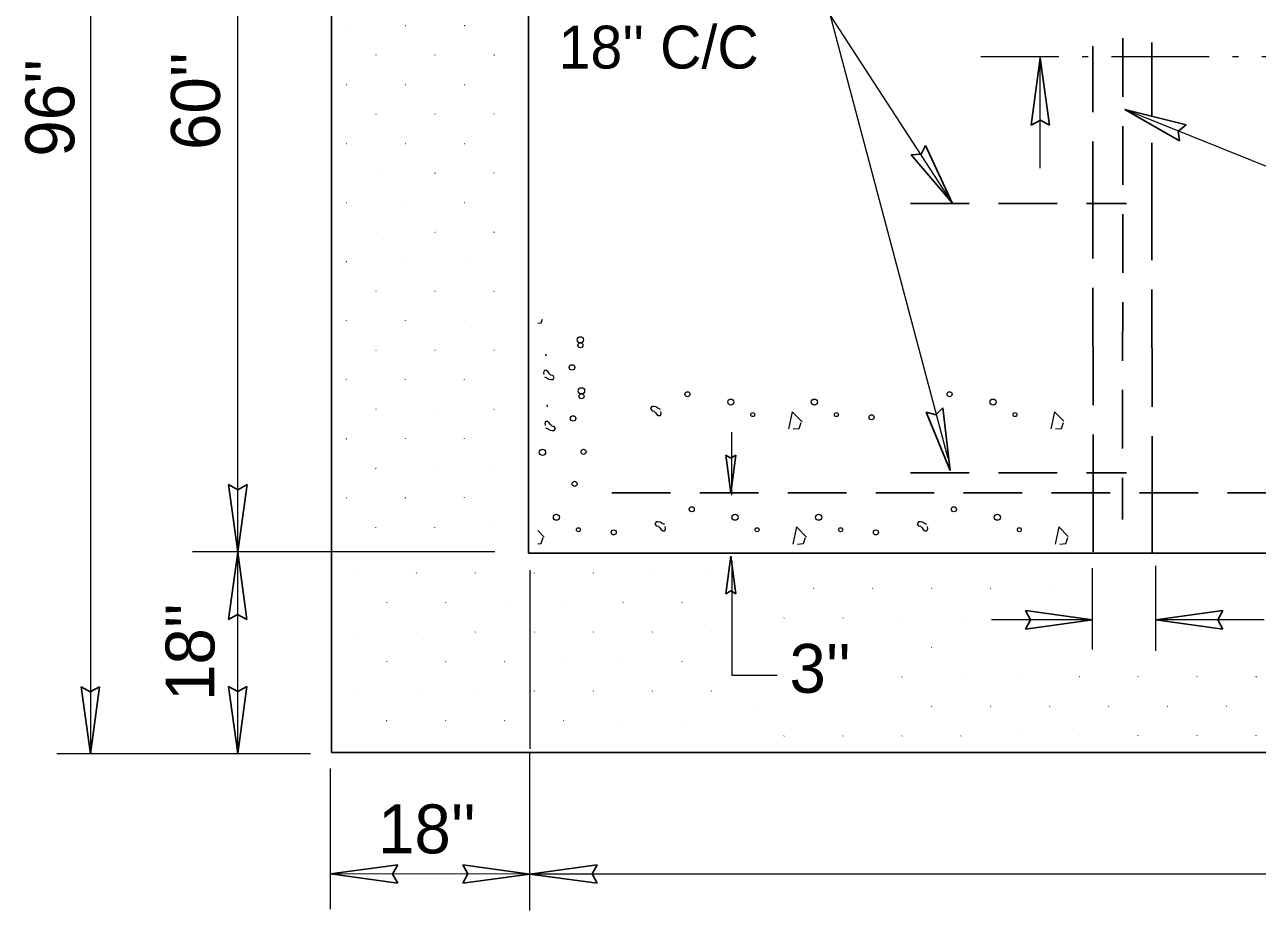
# Model space of a CAD drawing. Extents: x 303 to 714, y -130 to 165.
# Drawn here: x 486.61 to 519.42, y 63.59 to 87.15 of the extents above; entities that cross this region are included whole.
import ezdxf

# ---------------------------------------------------------------- set-up
doc = ezdxf.new("R2010")
doc.units = 0
doc.header["$LTSCALE"] = 0.52
for name, pattern in [('DOT_DASHED', [7.7, 5, -1.2, 0.3, -1.2]), ('LONG_DASHED', [7.5, 6, -1.5]), ('MEDIUM_DASHED', [4.5, 3, -1.5])]:
    doc.linetypes.add(name, pattern=pattern)
doc.layers.add('1', color=7, linetype='Continuous', lineweight=13)
doc.layers.add('10', color=7, linetype='Continuous')
doc.layers.add('60', color=7, linetype='Continuous')

msp = doc.modelspace()

# ---------------------------------------------------------------- linework, layer by layer
at = {"layer": '1', "lineweight": 25}
for p, q in [((494.777, 67.7852), (494.777, 104.7387)), ((500.0241, 73.0897), (500.0241, 99.4892)), ((513.6461, 86.2633), (513.4003, 84.4748)), ((513.6461, 86.2633), (513.892, 84.4748)), ((515.8963, 84.895), (517.5245, 84.4852)), ((515.8963, 84.895), (517.3537, 84.0612)), ((511.301, 82.413), (510.2101, 83.6894)), ((511.301, 82.413), (510.5947, 83.9364)), ((511.2492, 75.2908), (510.6055, 76.8417)), ((511.2492, 75.2908), (511.0477, 76.9578)), ((505.4092, 74.6997), (505.2721, 75.6979)), ((505.4092, 74.6997), (505.5463, 75.6979)), ((492.2895, 73.1273), (492.0436, 74.9159)), ((492.2895, 73.1273), (492.5354, 74.9159)), ((492.2857, 73.1141), (492.0398, 71.3255)), ((492.2857, 73.1141), (492.5317, 71.3255)), ((500.0241, 73.0897), (545.3723, 73.0872)), ((505.4092, 73.0096), (505.2721, 72.0115)), ((505.4092, 73.0096), (505.5463, 72.0115)), ((515.036, 71.3184), (513.2474, 71.5643)), ((516.7192, 71.3187), (518.5077, 71.5646)), ((515.036, 71.3184), (513.2474, 71.0725)), ((516.7192, 71.3187), (518.5077, 71.0728)), ((488.3627, 67.7485), (488.1167, 69.5371)), ((488.3627, 67.7485), (488.6086, 69.5371)), ((492.2859, 67.7591), (492.04, 69.5477)), ((492.2859, 67.7591), (492.5317, 69.5477)), ((494.777, 67.7852), (550.6173, 67.7852)), ((494.7577, 64.5571), (496.5463, 64.8022)), ((500.061, 64.5545), (498.2724, 64.8012)), ((500.0637, 64.5545), (501.8524, 64.8003)), ((494.7577, 64.5571), (496.5463, 64.3104)), ((500.061, 64.5545), (498.2724, 64.3095)), ((500.0637, 64.5545), (501.8524, 64.3087))]:
    msp.add_line(p, q, dxfattribs=at)
at = {"layer": '1'}
for p, q in [((488.3627, 104.6424), (488.3627, 67.7484)), ((492.2872, 67.7484), (492.2872, 104.6424)), ((508.0549, 87.3978), (511.1806, 75.6218)), ((508.055, 87.3978), (511.1806, 82.5848)), ((495.1848, 87.1308), (495.1887, 87.1347)), ((496.7545, 87.1308), (496.7584, 87.1347)), ((498.3243, 87.1308), (498.3282, 87.1347)), ((498.3282, 87.1347), (498.3321, 87.1387)), ((495.9696, 86.3459), (495.9735, 86.3498)), ((497.5393, 86.3459), (497.5433, 86.3498)), ((499.1092, 86.3459), (499.113, 86.3498)), ((499.113, 86.3498), (499.117, 86.3537)), ((513.6452, 83.3368), (513.6452, 86.2961)), ((495.1807, 85.5571), (495.1848, 85.561)), ((495.1848, 85.561), (495.1887, 85.565)), ((496.7545, 85.561), (496.7584, 85.565)), ((498.3243, 85.561), (498.3282, 85.565)), ((495.9657, 84.7722), (495.9696, 84.7762)), ((495.9696, 84.7762), (495.9735, 84.78)), ((497.5393, 84.7762), (497.5433, 84.78)), ((499.1092, 84.7762), (499.113, 84.78)), ((528.0893, 79.9822), (515.8963, 84.8958)), ((495.1807, 83.9873), (495.1848, 83.9912)), ((496.7506, 83.9873), (496.7545, 83.9912)), ((496.7545, 83.9912), (496.7584, 83.9952)), ((498.3243, 83.9912), (498.3282, 83.9952)), ((495.9657, 83.2024), (495.9696, 83.2063)), ((497.5354, 83.2024), (497.5393, 83.2063)), ((497.5393, 83.2063), (497.5433, 83.2103)), ((499.1092, 83.2063), (499.113, 83.2103)), ((495.1807, 82.4176), (495.1848, 82.4214)), ((496.7506, 82.4176), (496.7545, 82.4214)), ((498.3203, 82.4176), (498.3243, 82.4214)), ((498.3243, 82.4214), (498.3282, 82.4254)), ((495.9657, 81.6326), (495.9696, 81.6366)), ((497.5354, 81.6326), (497.5393, 81.6366)), ((499.1052, 81.6326), (499.1092, 81.6366)), ((499.1092, 81.6366), (499.113, 81.6405)), ((495.1769, 80.8438), (495.1807, 80.8477)), ((495.1807, 80.8477), (495.1848, 80.8517)), ((496.7506, 80.8477), (496.7545, 80.8517)), ((498.3203, 80.8477), (498.3243, 80.8517)), ((495.9617, 80.059), (495.9657, 80.0629)), ((495.9657, 80.0629), (495.9696, 80.0667)), ((497.5354, 80.0629), (497.5393, 80.0667)), ((499.1052, 80.0629), (499.1092, 80.0667)), ((495.1769, 79.2741), (495.1807, 79.278)), ((496.7466, 79.2741), (496.7506, 79.278)), ((496.7506, 79.278), (496.7545, 79.2819)), ((498.3203, 79.278), (498.3243, 79.2819)), ((495.9617, 78.4892), (495.9657, 78.4931)), ((497.5316, 78.4892), (497.5354, 78.4931)), ((497.5354, 78.4931), (497.5393, 78.4971)), ((499.1052, 78.4931), (499.1092, 78.4971)), ((495.1769, 77.7043), (495.1807, 77.7082)), ((496.7466, 77.7043), (496.7506, 77.7082)), ((498.3164, 77.7043), (498.3203, 77.7082)), ((498.3203, 77.7082), (498.3243, 77.7122)), ((495.9617, 76.9193), (495.9657, 76.9233)), ((497.5316, 76.9193), (497.5354, 76.9233)), ((499.1012, 76.9193), (499.1052, 76.9233)), ((499.1052, 76.9233), (499.1092, 76.9273)), ((495.1729, 76.1306), (495.1769, 76.1345)), ((495.1769, 76.1345), (495.1807, 76.1385)), ((496.7466, 76.1345), (496.7506, 76.1385)), ((498.3164, 76.1345), (498.3203, 76.1385)), ((505.4393, 74.6382), (505.4393, 76.3134)), ((495.9578, 75.3457), (495.9617, 75.3497)), ((495.9617, 75.3497), (495.9657, 75.3535)), ((497.5316, 75.3497), (497.5354, 75.3535)), ((499.1012, 75.3497), (499.1052, 75.3535)), ((495.1729, 74.5608), (495.1769, 74.5648)), ((496.7428, 74.5608), (496.7466, 74.5648)), ((496.7466, 74.5648), (496.7506, 74.5687)), ((498.3164, 74.5648), (498.3203, 74.5687)), ((495.9578, 73.7759), (495.9617, 73.7798)), ((497.5276, 73.7759), (497.5316, 73.7798)), ((497.5316, 73.7798), (497.5354, 73.7838)), ((499.1012, 73.7798), (499.1052, 73.7838)), ((500.4402, 73.5203), (500.2765, 73.691)), ((499.1258, 73.1231), (491.0779, 73.1231)), ((495.4643, 72.5592), (495.4683, 72.5632)), ((497.0341, 72.5592), (497.0381, 72.5632)), ((497.0381, 72.5632), (497.042, 72.5671)), ((498.6078, 72.5632), (498.6117, 72.5671)), ((500.0621, 72.6382), (500.0621, 67.8877)), ((500.1776, 72.5632), (500.1815, 72.5671)), ((501.7473, 72.5632), (501.7513, 72.5671)), ((501.7513, 72.5671), (501.7552, 72.571)), ((503.3211, 72.5671), (503.325, 72.571)), ((504.8908, 72.5671), (504.8947, 72.571)), ((515.0368, 70.5259), (515.0368, 72.6961)), ((516.7188, 70.4892), (516.7188, 72.7564)), ((507.6091, 72.1513), (507.6129, 72.1553)), ((507.6129, 72.1553), (507.6169, 72.1593)), ((509.1827, 72.1553), (509.1867, 72.1593)), ((510.7525, 72.1553), (510.7565, 72.1593)), ((512.3223, 72.1553), (512.3262, 72.1593)), ((512.3262, 72.1593), (512.3302, 72.1632)), ((513.896, 72.1593), (513.8999, 72.1632)), ((496.2492, 71.7743), (496.2531, 71.7782)), ((497.8191, 71.7743), (497.8229, 71.7782)), ((497.8229, 71.7782), (497.8268, 71.7822)), ((499.3927, 71.7782), (499.3967, 71.7822)), ((500.9625, 71.7782), (500.9665, 71.7822)), ((502.5323, 71.7782), (502.5362, 71.7822)), ((502.5362, 71.7822), (502.5402, 71.7861)), ((504.106, 71.7822), (504.1099, 71.7861)), ((506.8242, 71.3665), (506.8281, 71.3704)), ((508.3939, 71.3665), (508.3978, 71.3704)), ((508.3978, 71.3704), (508.4018, 71.3743)), ((509.9677, 71.3704), (509.9715, 71.3743)), ((511.5374, 71.3704), (511.5413, 71.3743)), ((515.0368, 71.3187), (512.3455, 71.3187)), ((519.6011, 71.3187), (516.7188, 71.3187)), ((495.4643, 70.9895), (495.4683, 70.9933)), ((497.0341, 70.9895), (497.0381, 70.9933)), ((498.6039, 70.9895), (498.6078, 70.9933)), ((498.6078, 70.9933), (498.6117, 70.9973)), ((500.1776, 70.9933), (500.1815, 70.9973)), ((501.7473, 70.9933), (501.7513, 70.9973)), ((503.3172, 70.9933), (503.3211, 70.9973)), ((503.3211, 70.9973), (503.325, 71.0012)), ((504.8908, 70.9973), (504.8947, 71.0012)), ((510.7525, 70.5855), (510.7565, 70.5895)), ((499.3927, 70.2085), (499.3967, 70.2124)), ((500.9625, 70.2085), (500.9665, 70.2124)), ((502.5323, 70.2085), (502.5362, 70.2124)), ((504.102, 70.2085), (504.106, 70.2124)), ((504.106, 70.2124), (504.1099, 70.2163)), ((496.2492, 70.2045), (496.2531, 70.2085)), ((497.8191, 70.2045), (497.8229, 70.2085)), ((499.3887, 70.2045), (499.3927, 70.2085)), ((509.9638, 69.7967), (509.9677, 69.8007)), ((509.9677, 69.8007), (509.9715, 69.8046)), ((511.5374, 69.8007), (511.5413, 69.8046)), ((513.1072, 69.8007), (513.1112, 69.8046)), ((514.677, 69.8007), (514.6809, 69.8046)), ((514.6809, 69.8046), (514.6848, 69.8085)), ((516.2507, 69.8046), (516.2546, 69.8085)), ((517.8204, 69.8046), (517.8244, 69.8085)), ((519.3903, 69.8046), (519.3941, 69.8085)), ((519.3941, 69.8085), (519.3981, 69.8124)), ((495.4604, 69.4158), (495.4643, 69.4197)), ((495.4643, 69.4197), (495.4683, 69.4237)), ((497.0341, 69.4197), (497.0381, 69.4237)), ((498.6039, 69.4197), (498.6078, 69.4237)), ((500.1737, 69.4197), (500.1776, 69.4237)), ((500.1776, 69.4237), (500.1815, 69.4275)), ((501.7473, 69.4237), (501.7513, 69.4275)), ((503.3172, 69.4237), (503.3211, 69.4275)), ((504.887, 69.4237), (504.8908, 69.4275)), ((504.8908, 69.4275), (504.8947, 69.4314)), ((506.0353, 69.0079), (506.0392, 69.0118)), ((506.0392, 69.0118), (506.0433, 69.0158)), ((510.7486, 69.0118), (510.7525, 69.0158)), ((510.7525, 69.0158), (510.7565, 69.0197)), ((512.3223, 69.0158), (512.3262, 69.0197)), ((513.892, 69.0158), (513.896, 69.0197)), ((515.4618, 69.0158), (515.4657, 69.0197)), ((515.4657, 69.0197), (515.4697, 69.0236)), ((517.0356, 69.0197), (517.0394, 69.0236)), ((518.6054, 69.0197), (518.6092, 69.0236)), ((496.2453, 68.6309), (496.2492, 68.6348)), ((496.2492, 68.6348), (496.2531, 68.6387)), ((497.8191, 68.6348), (497.8229, 68.6387)), ((499.3887, 68.6348), (499.3927, 68.6387)), ((500.9586, 68.6348), (500.9625, 68.6387)), ((500.9625, 68.6387), (500.9665, 68.6427)), ((502.5323, 68.6387), (502.5362, 68.6427)), ((504.102, 68.6387), (504.106, 68.6427)), ((506.8202, 68.223), (506.8242, 68.227)), ((506.8242, 68.227), (506.8281, 68.2308)), ((508.3939, 68.227), (508.3978, 68.2308)), ((509.9638, 68.227), (509.9677, 68.2308)), ((511.5335, 68.227), (511.5374, 68.2308)), ((511.5374, 68.2308), (511.5413, 68.2348)), ((513.1072, 68.2308), (513.1112, 68.2348)), ((514.677, 68.2308), (514.6809, 68.2348)), ((516.2468, 68.2308), (516.2507, 68.2348)), ((516.2507, 68.2348), (516.2546, 68.2387)), ((517.8204, 68.2348), (517.8244, 68.2387)), ((519.3903, 68.2348), (519.3941, 68.2387)), ((494.2202, 67.7484), (487.4688, 67.7484)), ((500.0621, 63.5886), (500.0621, 67.7878)), ((494.7576, 63.6235), (494.7576, 67.3618)), ((500.1418, 64.5546), (494.7576, 64.5572)), ((545.3633, 64.5546), (500.1418, 64.5546))]:
    msp.add_line(p, q, dxfattribs=at)
at = {"layer": '1', "linetype": 'MEDIUM_DASHED', "lineweight": 25}
for p, q in [((515.8557, 98.4933), (515.834, 73.9876)), ((510.1947, 82.3933), (515.9361, 82.3933)), ((510.1947, 75.2261), (515.9361, 75.2261)), ((502.2452, 74.6971), (544.5924, 74.6971))]:
    msp.add_line(p, q, dxfattribs=at)
at = {"layer": '1', "linetype": 'LONG_DASHED', "lineweight": 25}
for p, q in [((516.6171, 84.7188), (516.6167, 86.6754)), ((515.0527, 73.1282), (515.0422, 86.5801)), ((516.6198, 73.0889), (516.6172, 84.4306))]:
    msp.add_line(p, q, dxfattribs=at)
at = {"layer": '1', "linetype": 'DOT_DASHED'}
msp.add_line((558.1807, 86.2961), (512.059, 86.2961), dxfattribs=at)
at = {"layer": '1', "lineweight": 25}
for points in [[(513.4003, 84.4748), (513.6487, 84.6129), (513.892, 84.4748)], [(517.5245, 84.4852), (517.3189, 84.3192), (517.3537, 84.0612)], [(510.2101, 83.6894), (510.474, 83.7059), (510.5947, 83.9364)], [(510.6055, 76.8417), (510.8615, 76.7758), (511.0477, 76.9578)], [(505.2721, 75.6979), (505.4105, 75.6207), (505.5463, 75.6979)], [(492.5354, 74.9159), (492.2869, 74.7777), (492.0436, 74.9159)], [(505.2721, 72.0115), (505.4105, 72.0888), (505.5463, 72.0115)], [(513.2474, 71.0725), (513.3857, 71.321), (513.2474, 71.5643)], [(518.5077, 71.5646), (518.3695, 71.316), (518.5077, 71.0728)], [(492.5317, 71.3255), (492.2831, 71.4637), (492.0398, 71.3255)], [(488.6086, 69.5371), (488.36, 69.3989), (488.1167, 69.5371)], [(492.04, 69.5477), (492.2885, 69.4095), (492.5317, 69.5477)], [(496.5463, 64.8022), (496.408, 64.5536), (496.5463, 64.3104)], [(498.2724, 64.3095), (498.4107, 64.5581), (498.2724, 64.8012)], [(501.8524, 64.3087), (501.7142, 64.5572), (501.8524, 64.8003)]]:
    msp.add_lwpolyline(points, dxfattribs=at)
at = {"layer": '1'}
for points in [[(500.2765, 79.2108), (500.364, 79.2178), (500.3973, 79.3183)], [(500.4803, 78.396), (500.4935, 78.3453), (500.4953, 78.3436)], [(500.4471, 77.787), (500.5127, 77.7538), (500.5671, 77.7214), (500.6221, 77.71), (500.6764, 77.71), (500.7088, 77.7652), (500.6764, 77.8195), (500.6221, 77.8308), (500.5784, 77.8746), (500.5451, 77.9183), (500.5013, 77.9507), (500.4471, 77.9507), (500.4253, 77.8964), (500.4357, 77.8413)], [(500.5102, 77.0398), (500.5233, 76.9882), (500.5249, 76.9873)], [(503.536, 76.9155), (503.4705, 76.9478), (503.4162, 76.9812), (503.361, 76.9917), (503.3068, 76.9917), (503.2736, 76.9374), (503.3068, 76.8832), (503.361, 76.8718), (503.4047, 76.828), (503.4381, 76.7843), (503.481, 76.7518), (503.536, 76.7518), (503.5579, 76.8062), (503.5466, 76.8612)], [(507.3048, 76.5829), (507.0433, 76.856), (506.9471, 76.3967)], [(514.2686, 76.5996), (514.0227, 76.856), (513.9263, 76.3967)], [(500.4768, 76.4298), (500.5425, 76.3975), (500.5976, 76.3651), (500.6518, 76.3537), (500.7062, 76.3537), (500.7395, 76.4079), (500.7062, 76.4632), (500.6518, 76.4737), (500.6081, 76.5173), (500.5758, 76.5611), (500.532, 76.5944), (500.4768, 76.5944), (500.455, 76.5392), (500.4664, 76.4849)], [(507.0703, 76.3967), (507.2288, 76.4088), (507.283, 76.5725)], [(514.0498, 76.3967), (514.2082, 76.4088), (514.2624, 76.5725)], [(503.6507, 73.8528), (503.5851, 73.8852), (503.5308, 73.9186), (503.4757, 73.9289), (503.4214, 73.9289), (503.3882, 73.8747), (503.4214, 73.8205), (503.4757, 73.8091), (503.5195, 73.7653), (503.5527, 73.7217), (503.5956, 73.6892), (503.6507, 73.6892), (503.6726, 73.7436), (503.6612, 73.7986)], [(510.63, 73.8528), (510.5645, 73.8852), (510.5102, 73.9186), (510.455, 73.9289), (510.4009, 73.9289), (510.3676, 73.8747), (510.4009, 73.8205), (510.455, 73.8091), (510.4988, 73.7653), (510.5321, 73.7217), (510.575, 73.6892), (510.63, 73.6892), (510.6519, 73.7436), (510.6406, 73.7986)], [(500.2765, 73.3392), (500.364, 73.3462), (500.4183, 73.5097)], [(507.4195, 73.5203), (507.1579, 73.7933), (507.0617, 73.334)], [(507.1849, 73.334), (507.3434, 73.3462), (507.3977, 73.5097)], [(514.3832, 73.537), (514.1372, 73.7933), (514.0411, 73.334)], [(514.1643, 73.334), (514.3228, 73.3462), (514.377, 73.5097)], [(505.4393, 72.8867), (505.4393, 69.8469), (506.6432, 69.8469)]]:
    msp.add_lwpolyline(points, dxfattribs=at)
for centre, radius in [((501.4032, 78.7675), 0.0837), ((501.4041, 78.6242), 0.0674), ((501.1817, 78.0318), 0.0722), ((501.4334, 77.4108), 0.0837), ((501.4342, 77.2675), 0.0674), ((504.2529, 77.321), 0.0674), ((505.4085, 77.1102), 0.0809), ((507.6322, 77.1102), 0.0809), ((511.2323, 77.321), 0.0674), ((512.3879, 77.1102), 0.0809), ((505.9936, 76.778), 0.0525), ((508.2173, 76.778), 0.0525), ((509.1557, 76.7066), 0.0674), ((512.973, 76.778), 0.0525), ((501.2118, 76.6751), 0.0722), ((500.3959, 75.7736), 0.0837), ((501.4906, 75.7883), 0.0674), ((501.2526, 74.9365), 0.0674), ((504.3676, 74.2584), 0.0674), ((511.347, 74.2584), 0.0674), ((500.7674, 74.0475), 0.0809), ((505.5232, 74.0475), 0.0809), ((507.7468, 74.0475), 0.0809), ((512.5026, 74.0475), 0.0809), ((501.3525, 73.7153), 0.0525), ((502.2909, 73.6439), 0.0674), ((506.1082, 73.7153), 0.0525), ((508.3319, 73.7153), 0.0525), ((509.2703, 73.6439), 0.0674), ((513.0876, 73.7153), 0.0525)]:
    msp.add_circle(centre, radius, dxfattribs=at)

# ---------------------------------------------------------------- texts
at = {"layer": '10'}
msp.add_text("18'' C/C", height=1.14, dxfattribs=at).set_placement((500.8247, 85.9859))
at = {"layer": '60'}
for s, p in [("60''", (491.8101, 83.819)), ("96''", (487.9354, 83.6403)), ("18''", (491.6658, 69.1588))]:
    msp.add_text(s, height=1.302, rotation=90, dxfattribs=at).set_placement(p)
for s, p in [("3''", (506.9693, 69.3758)), ("18''", (496.0198, 65.105))]:
    msp.add_text(s, height=1.302, dxfattribs=at).set_placement(p)

doc.saveas('drawing.dxf')
